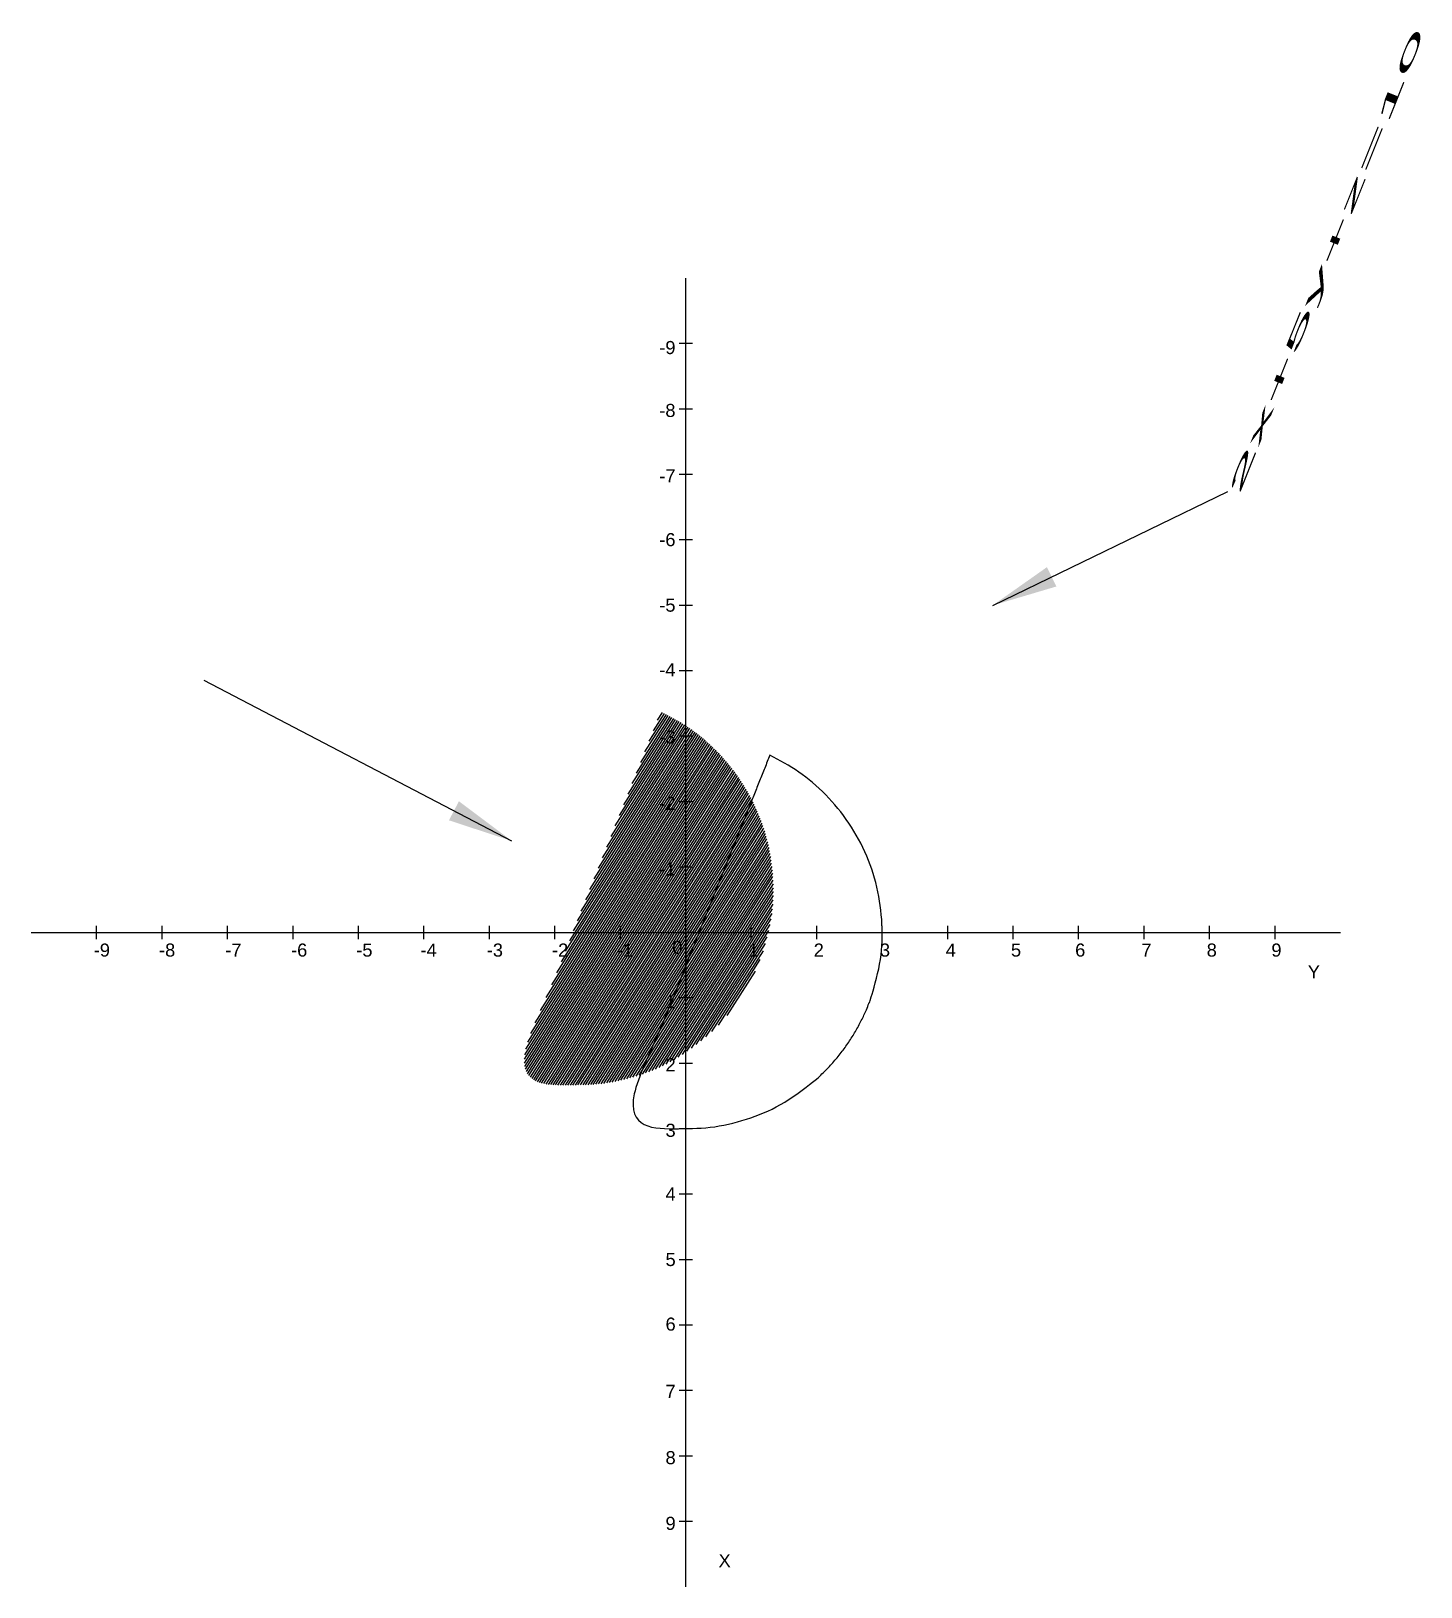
# Model space of a CAD drawing. Header units: inches. Extents: x -10 to 11.2, y -10 to 13.8.
import ezdxf

# ---------------------------------------------------------------- set-up
doc = ezdxf.new("R2010")
doc.units = ezdxf.units.IN
doc.header["$LTSCALE"] = 0.5
doc.header["$MEASUREMENT"] = 0
doc.styles.get("Standard").update_dxf_attribs({"font": 'arial.ttf'})
doc.dimstyles.get("Standard").update_dxf_attribs({"dimtxt": 0.18, "dimasz": 0.18, "dimexe": 0.18, "dimexo": 0.0625, "dimgap": 0.09, "dimtad": 0, "dimtih": 1, "dimtoh": 1, "dimdec": 4, "dimzin": 0, "dimdsep": 46, "dimtxsty": 'Standard', "dimcen": 0.09, "dimadec": 0, "dimazin": 0, "dimtfac": 1, "dimtdec": 4, "dimtofl": 0, "dimtmove": 0, "dimatfit": 3, "dimfxl": 1, "dimtolj": 1, "dimtzin": 0, "dimarcsym": 0})
pattern_1 = [(315, (0, 0), (0.0883883, 0.0883883), [])]

# ---------------------------------------------------------------- blocks, each defined once
blk = doc.blocks.new('*U1')
blk.add_line((1, -0.1), (1, 0.1))
blk = doc.blocks.new('*U2')
at = {"color": 0, "linetype": 'ByBlock', "lineweight": -2, "transparency": 16777216, "extrusion": (0, -1, -2.22045e-16)}
for p in [(0, 0), (1, 0), (2, 0), (3, 0), (4, 0), (5, 0), (6, 0), (7, 0), (8, 0)]:
    blk.add_blockref('*U1', p, dxfattribs=at)
blk = doc.blocks.new('*U3')
blk.add_line((1, -0.1), (1, 0.1))
blk = doc.blocks.new('*U4')
at = {"color": 0, "linetype": 'ByBlock', "lineweight": -2, "transparency": 16777216, "extrusion": (0, -1, -2.22045e-16)}
for p in [(0, 0), (1, 0), (2, 0), (3, 0), (4, 0), (5, 0), (6, 0), (7, 0), (8, 0)]:
    blk.add_blockref('*U3', p, dxfattribs=at)
blk = doc.blocks.new('*U5')
blk.add_line((1, -0.1), (1, 0.1))
blk = doc.blocks.new('*U6')
at = {"color": 0, "linetype": 'ByBlock', "lineweight": -2, "transparency": 16777216, "extrusion": (0, -1, -2.22045e-16)}
for p in [(0, 0), (1, 0), (2, 0), (3, 0), (4, 0), (5, 0), (6, 0), (7, 0), (8, 0)]:
    blk.add_blockref('*U5', p, dxfattribs=at)
blk = doc.blocks.new('*U7')
blk.add_line((1, -0.1), (1, 0.1))
blk = doc.blocks.new('*U8')
at = {"color": 0, "linetype": 'ByBlock', "lineweight": -2, "transparency": 16777216, "extrusion": (0, -1, -2.22045e-16)}
for p in [(-10, 0), (-9, 0), (-8, 0), (-7, 0), (-6, 0), (-5, 0), (-4, 0), (-3, 0), (-2, 0)]:
    blk.add_blockref('*U7', p, dxfattribs=at)
blk = doc.blocks.new('*U9')
blk.add_line((1, -0.1), (1, 0.1))
blk = doc.blocks.new('*U10')
at = {"color": 0, "linetype": 'ByBlock', "lineweight": -2, "transparency": 16777216, "extrusion": (0, -1, -2.22045e-16)}
for p in [(0, 0), (1, 0), (2, 0), (3, 0), (4, 0), (5, 0), (6, 0), (7, 0), (8, 0)]:
    blk.add_blockref('*U9', p, dxfattribs=at)
blk = doc.blocks.new('*U11')
blk.add_line((1, -0.1), (1, 0.1))
blk = doc.blocks.new('*U12')
at = {"color": 0, "linetype": 'ByBlock', "lineweight": -2, "transparency": 16777216, "extrusion": (0, -1, -2.22045e-16)}
for p in [(0, 0), (1, 0), (2, 0), (3, 0), (4, 0), (5, 0), (6, 0), (7, 0), (8, 0)]:
    blk.add_blockref('*U11', p, dxfattribs=at)

msp = doc.modelspace()

# ---------------------------------------------------------------- hatches: boundary and pattern name
at = {"extrusion": (0.912871, -0.365148, 0.182574)}
h = msp.add_hatch(dxfattribs=at)
h.set_pattern_fill('ANSI31', color=256)
h.set_pattern_definition([(314.129, (1.28445, 2.71112), (0.0897218, 0.0870344), [])])
edge = h.paths.add_edge_path()
edge.add_spline(control_points=[(2.994, 8.815), (2.82, -6.6), (0, -6.6), (-2.82, -6.6), (-2.994, 8.815), (0, 8.815), (2.994, 8.815)], knot_values=[0, 0, 0, 1.508858, 1.508858, 3.017717, 3.017717, 4.017717, 4.017717, 4.017717], weights=[1, 0.728663, 1, 0.728663, 1, 1, 1], degree=2, periodic=0)
h.paths.add_polyline_path([(-0.119, -0.181), (-0.024, -0.224), (0.359, -0.196), (0.264, -0.153)], flags=24)
h.paths.add_polyline_path([(0.26, -0.354), (0.355, -0.397), (0.737, -0.369), (0.643, -0.326)], flags=24)
h.paths.add_polyline_path([(0.634, -0.525), (0.729, -0.568), (1.112, -0.54), (1.017, -0.497)], flags=24)
h.paths.add_polyline_path([(1.011, -0.696), (1.106, -0.739), (1.489, -0.712), (1.394, -0.668)], flags=24)
h.paths.add_polyline_path([(1.378, -0.864), (1.473, -0.907), (1.856, -0.879), (1.761, -0.836)], flags=24)
h.paths.add_polyline_path([(-2.208, -0.089), (-2.114, -0.132), (-1.731, -0.104), (-1.826, -0.061)], flags=24)
h.paths.add_polyline_path([(-1.324, -0.02), (-1.229, -0.063), (-0.847, -0.035), (-0.942, 0.008)], flags=24)
h.paths.add_polyline_path([(-0.166, -1.173), (-0.037, -1.232), (-0.037, -0.827), (-0.166, -0.768)], flags=24)
h.paths.add_polyline_path([(-0.166, -2.118), (-0.037, -2.177), (-0.037, -1.772), (-0.166, -1.713)], flags=24)
h.paths.add_polyline_path([(-0.166, -7.023), (-0.037, -7.082), (-0.037, -6.677), (-0.166, -6.618)], flags=9)
h.paths.add_polyline_path([(-0.166, -6.014), (-0.037, -6.073), (-0.037, -5.668), (-0.166, -5.609)], flags=24)
h.paths.add_polyline_path([(-0.166, -5.043), (-0.037, -5.102), (-0.037, -4.697), (-0.166, -4.637)], flags=24)
h.paths.add_polyline_path([(-0.166, -4.059), (-0.037, -4.118), (-0.037, -3.713), (-0.166, -3.654)], flags=24)
h.paths.add_polyline_path([(-0.166, -3.102), (-0.037, -3.161), (-0.037, -2.756), (-0.166, -2.697)], flags=24)
h.paths.add_polyline_path([(0.534, 0.13), (0.664, 0.071), (1.046, 0.099), (0.917, 0.158)], flags=24)
h.paths.add_polyline_path([(1.466, 0.198), (1.596, 0.139), (1.978, 0.167), (1.849, 0.226)], flags=24)
h.paths.add_polyline_path([(2.407, 0.267), (2.537, 0.208), (2.92, 0.236), (2.79, 0.295)], flags=24)
h.paths.add_polyline_path([(-0.137, 5.759), (-0.043, 5.716), (-0.043, 6.121), (-0.137, 6.164)], flags=24)
h.paths.add_polyline_path([(-0.138, 6.718), (-0.044, 6.675), (-0.044, 7.08), (-0.138, 7.124)], flags=24)
h.paths.add_polyline_path([(-0.138, 7.701), (-0.043, 7.658), (-0.043, 8.063), (-0.138, 8.106)], flags=24)
h.paths.add_polyline_path([(-1.595, 0.493), (-1.466, 0.434), (-1.083, 0.462), (-1.212, 0.521)], flags=24)
h.paths.add_polyline_path([(-1.225, 0.324), (-1.096, 0.265), (-0.713, 0.293), (-0.842, 0.352)], flags=24)
h.paths.add_polyline_path([(-0.858, 0.157), (-0.728, 0.097), (-0.346, 0.125), (-0.475, 0.184)], flags=24)
h.paths.add_polyline_path([(-1.97, 0.665), (-1.841, 0.606), (-1.458, 0.634), (-1.588, 0.693)], flags=24)
h.paths.add_polyline_path([(-0.137, 1.798), (-0.042, 1.754), (-0.042, 2.16), (-0.137, 2.203)], flags=24)
h.paths.add_polyline_path([(-0.135, 3.804), (-0.04, 3.761), (-0.04, 4.166), (-0.135, 4.209)], flags=24)
h.paths.add_polyline_path([(-0.145, 0.815), (-0.05, 0.771), (-0.05, 1.177), (-0.145, 1.22)], flags=24)
h.paths.add_polyline_path([(-0.138, 2.795), (-0.043, 2.752), (-0.043, 3.157), (-0.138, 3.2)], flags=24)
h.paths.add_polyline_path([(-0.138, 4.776), (-0.043, 4.733), (-0.043, 5.138), (-0.138, 5.182)], flags=24)
h.paths.add_polyline_path([(-0.505, 0.016), (-0.411, -0.028), (-0.028, 0), (-0.123, 0.044)], flags=24)
h = msp.add_hatch()
h.set_pattern_fill('ANSI31', color=256)
h.set_pattern_definition(pattern_1)
h.paths.add_polyline_path([(-0.465, 0.761), (-0.116, 0.761), (-0.116, 1.173), (-0.465, 1.173)], flags=9)
h.paths.add_polyline_path([(-0.465, 1.765), (-0.116, 1.765), (-0.116, 2.177), (-0.465, 2.177)], flags=9)
h = msp.add_hatch()
h.set_pattern_fill('ANSI31', color=256)
h.set_pattern_definition(pattern_1)
h.paths.add_polyline_path([(-0.465, 0.761), (-0.116, 0.761), (-0.116, 1.173), (-0.465, 1.173)], flags=9)
h.paths.add_polyline_path([(-0.465, 1.765), (-0.116, 1.765), (-0.116, 2.177), (-0.465, 2.177)], flags=9)
h = msp.add_hatch()
h.set_pattern_fill('ANSI31', color=256)
h.set_pattern_definition(pattern_1)
h.paths.add_polyline_path([(-2.103, -0.478), (-1.755, -0.478), (-1.755, -0.066), (-2.103, -0.066)], flags=9)
h.paths.add_polyline_path([(-1.115, -0.478), (-0.766, -0.478), (-0.766, -0.066), (-1.115, -0.066)], flags=9)
h.paths.add_polyline_path([(-0.368, -2.231), (-0.112, -2.231), (-0.112, -1.819), (-0.368, -1.819)], flags=9)
h.paths.add_polyline_path([(-0.39, -1.27), (-0.135, -1.27), (-0.135, -0.858), (-0.39, -0.858)], flags=9)
h.paths.add_polyline_path([(0.428, -1.359), (1.388, -0.455), (1.161, -0.207), (0.201, -1.111)], flags=9)
h.paths.add_polyline_path([(-0.267, -0.437), (-0.012, -0.437), (-0.012, -0.025), (-0.267, -0.025)], flags=9)
h = msp.add_hatch()
h.set_pattern_fill('ANSI31', color=256)
h.set_pattern_definition(pattern_1)
h.paths.add_polyline_path([(-2.103, -0.478), (-1.755, -0.478), (-1.755, -0.066), (-2.103, -0.066)], flags=9)
h.paths.add_polyline_path([(-1.115, -0.478), (-0.766, -0.478), (-0.766, -0.066), (-1.115, -0.066)], flags=9)
h.paths.add_polyline_path([(-0.39, -1.27), (-0.135, -1.27), (-0.135, -0.858), (-0.39, -0.858)], flags=9)
h.paths.add_polyline_path([(-0.267, -0.437), (-0.012, -0.437), (-0.012, -0.025), (-0.267, -0.025)], flags=9)
h.paths.add_polyline_path([(-0.368, -2.231), (-0.112, -2.231), (-0.112, -1.819), (-0.368, -1.819)], flags=9)
h = msp.add_hatch()
h.set_pattern_fill('ANSI31', color=256)
h.set_pattern_definition(pattern_1)
h.paths.add_polyline_path([(0.876, -0.478), (1.131, -0.478), (1.131, -0.066), (0.876, -0.066)], flags=9)
h.paths.add_polyline_path([(0.428, -1.359), (1.388, -0.455), (1.161, -0.207), (0.201, -1.111)], flags=9)

# ---------------------------------------------------------------- linework, layer by layer
for p, q in [((0, -10), (0, 10)), ((-10, 0), (10, 0)), ((0, 0), (0, -1))]:
    msp.add_line(p, q)
at = {"extrusion": (0, -1, 6.12323e-17)}
msp.add_line((0, 0, -10), (0, 0, 10), dxfattribs=at)
msp.add_rational_spline([(1.284, 2.711, 9), (3.833, 1.504, -6.155), (2.785, -1.114, -6.155), (1.738, -3.732, -6.155), (-0.94, -2.849, 9), (0.172, -0.069, 9), (1.284, 2.711, 9)], [1, 0.728662626343, 1, 0.728662626343, 1, 1, 1], degree=2, knots=[0, 0, 0, 1.508858, 1.508858, 3.017717, 3.017717, 4.017717, 4.017717, 4.017717])

# ---------------------------------------------------------------- block references
at = {"extrusion": (-1, 6.12323e-17, -2.22045e-16), "rotation": 180}
for name, p in [('*U4', (0, 0)), ('*U6', (10, 0))]:
    msp.add_blockref(name, p, dxfattribs=at)
at = {"extrusion": (0, 1, -2.22045e-16), "rotation": 180}
for name in ['*U8', '*U2']:
    msp.add_blockref(name, (0, 0), dxfattribs=at)
at = {"extrusion": (-1, 2.22045e-16, 6.12323e-17), "rotation": 90}
for name, p in [('*U10', (0, 0)), ('*U12', (0, -10))]:
    msp.add_blockref(name, p, dxfattribs=at)

# ---------------------------------------------------------------- texts
at = {"extrusion": (0.912871, -0.365148, 0.182574), "insert": (8.28, 6.741, -3.441), "char_height": 1, "attachment_point": 1, "text_direction": (0.371391, 0.928477, 0)}
msp.add_mtext_dynamic_manual_height_columns('2x+5y+z=10', width=2.32431, gutter_width=1, heights=[0], dxfattribs=at)
at = {"extrusion": (1, 0, -1.83697e-16), "insert": (-7.356, 3.851, 9), "char_height": 1, "attachment_point": 1, "text_direction": (0, 1, 0)}
msp.add_mtext_dynamic_manual_height_columns('\\A1;x{\\H0.7x;\\S2^ ;}+y{\\H0.7x;\\S2^ ;}=3{\\H0.7x;\\S2^ ;}', width=4.76542, gutter_width=1, heights=[0], dxfattribs=at)
at = {"char_height": 0.2, "attachment_point": 1}
for s, width, insert in [('-9', 0.2, (-0.406, 9.04)), ('-8', 0.2, (-0.406, 8.079)), ('-7', 0.2, (-0.406, 7.078)), ('-6', 0.2, (-0.406, 6.104)), ('-5', 0.2, (-0.406, 5.103)), ('-4', 0.2, (-0.406, 4.116)), ('-3', 0.2, (-0.406, 3.089)), ('-2', 0.2, (-0.406, 2.075)), ('-1', 0.2, (-0.406, 1.071)), ('-9', 0.2, (-9.044, -0.168)), ('-8', 0.2, (-8.047, -0.168)), ('-7', 0.2, (-7.035, -0.168)), ('-6', 0.2, (-6.03, -0.168)), ('-5', 0.2, (-5.034, -0.168)), ('-4', 0.2, (-4.053, -0.168)), ('-3', 0.2, (-3.041, -0.168)), ('-2', 0.2, (-2.044, -0.168)), ('-1', 0.2, (-1.056, -0.168)), ('0', 0.36064, (-0.206, -0.127)), ('1', 0.2, (0.956, -0.168)), ('2', 0.2, (1.953, -0.168)), ('3', 0.2, (2.965, -0.168)), ('4', 0.2, (3.97, -0.168)), ('5', 0.2, (4.966, -0.168)), ('6', 0.2, (5.947, -0.168)), ('7', 0.2, (6.959, -0.168)), ('8', 0.2, (7.956, -0.168)), ('9', 0.2, (8.944, -0.168)), ('Y', 0.5, (9.5, -0.5)), ('1', 0.2, (-0.31, -0.96)), ('2', 0.2, (-0.31, -1.921)), ('3', 0.2, (-0.31, -2.922)), ('4', 0.2, (-0.31, -3.896)), ('5', 0.2, (-0.31, -4.897)), ('6', 0.2, (-0.31, -5.884)), ('7', 0.2, (-0.31, -6.911)), ('8', 0.2, (-0.31, -7.925)), ('9', 0.2, (-0.31, -8.929)), ('X', 0.5, (0.5, -9.5))]:
    msp.add_mtext_dynamic_manual_height_columns(s, width=width, gutter_width=1, heights=[0], dxfattribs=dict(at, insert=insert))
at = {"extrusion": (0, -1, 6.12323e-17), "char_height": 0.2, "attachment_point": 1, "text_direction": (1, 0, 0)}
for s, insert in [('4', (-0.31, 0, 4.116)), ('3', (-0.31, 0, 3.089)), ('5', (-0.31, 0, 5.103)), ('8', (-0.31, 0, 8.079)), ('9', (-0.31, 0, 9.04)), ('2', (-0.31, 0, 2.075)), ('6', (-0.31, 0, 6.104)), ('7', (-0.31, 0, 7.078)), ('1', (-0.31, 0, 1.071)), ('-9', (-0.388, 0, -8.929)), ('-8', (-0.388, 0, -7.925)), ('-7', (-0.388, 0, -6.911)), ('-6', (-0.388, 0, -5.884)), ('-5', (-0.388, 0, -4.897)), ('-4', (-0.388, 0, -3.896)), ('-3', (-0.388, 0, -2.922)), ('-2', (-0.388, 0, -1.921)), ('-1', (-0.388, 0, -0.96))]:
    msp.add_mtext_dynamic_manual_height_columns(s, width=0.2, gutter_width=1, heights=[0], dxfattribs=dict(at, insert=insert))
at = {"extrusion": (0, -1, -2.22045e-16), "insert": (0.5, 0, 10), "char_height": 0.2, "attachment_point": 1, "text_direction": (1, 0, 0)}
msp.add_mtext_dynamic_manual_height_columns('Z', width=0.5, gutter_width=1, heights=[0], dxfattribs=at)

# ---------------------------------------------------------------- leaders
for points in [[(4.688, 5, -3.441), (8.28, 6.741, -3.441)], [(-2.655, 1.398, 9), (-7.356, 3.851, 9)]]:
    msp.add_leader(points, dimstyle='Standard', override={"dimasz": 1})

doc.saveas('drawing.dxf')
